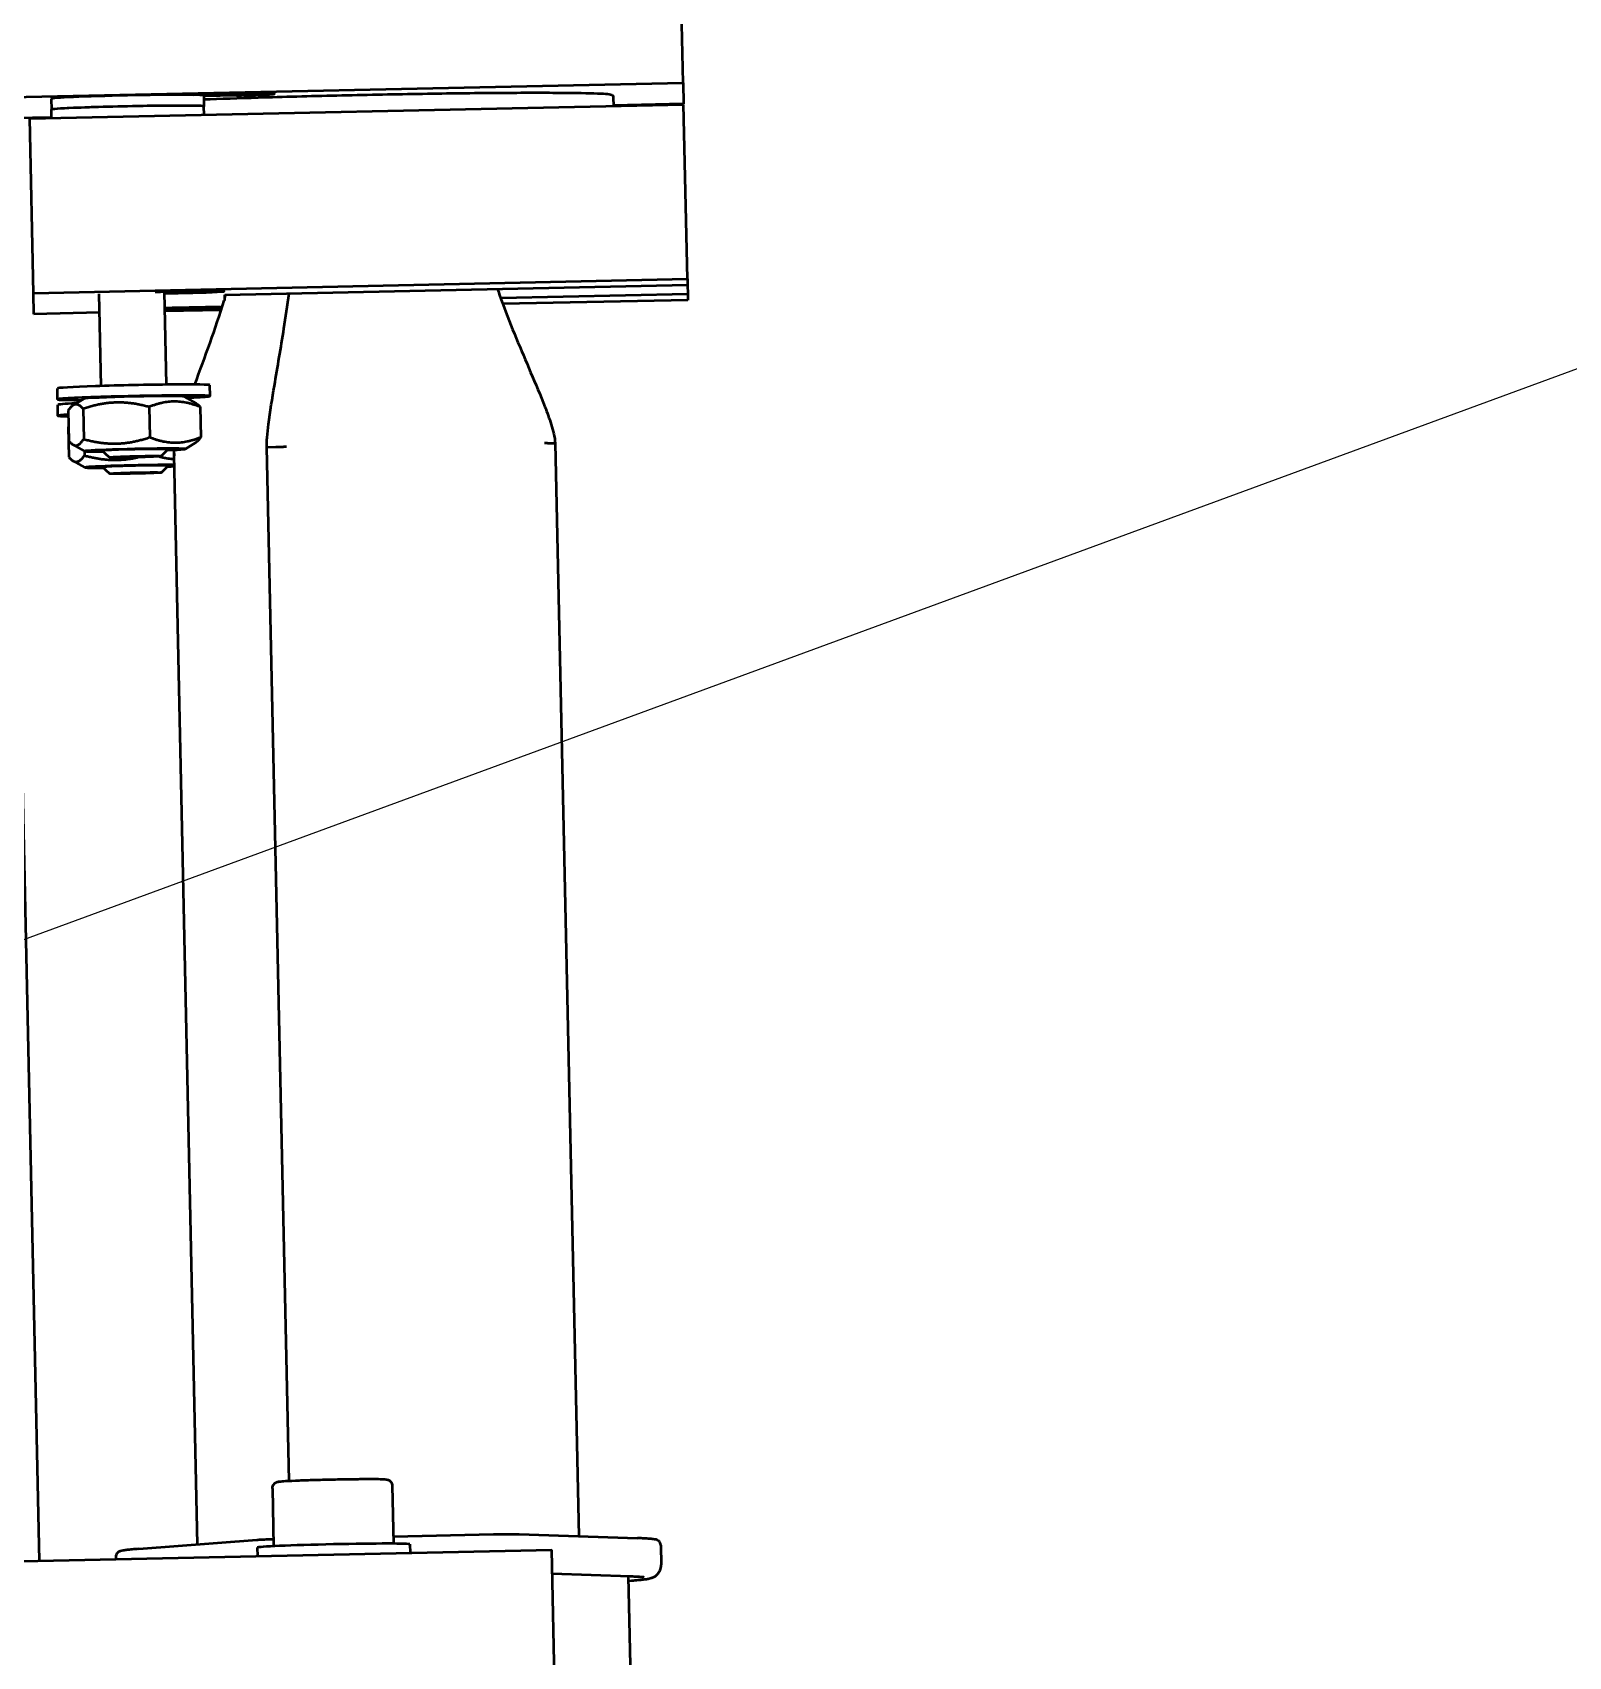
# Model space of a CAD drawing. Header units: millimetres. Extents: x 0 to 2625, y 0 to 1856.
# Drawn here: x 1869.4 to 1939.8, y 1488.2 to 1562.7 of the extents above; entities that cross this region are included whole.
import ezdxf

# ---------------------------------------------------------------- set-up
doc = ezdxf.new("R2010")
doc.units = ezdxf.units.MM
doc.header["$LTSCALE"] = 6.25
doc.layers.add('Symbol (ISO)', color=7, linetype='Continuous', lineweight=25)
doc.layers.add('Visible (ISO)', color=7, linetype='Continuous', lineweight=50)
doc.styles.add('Note Text (ISO)', font='tahoma.ttf')
doc.dimstyles.new('Default - Method 1b (ISO)$7', dxfattribs={"dimscale": 6.25, "dimtxt": 3.5, "dimasz": 2.5, "dimexe": 3.175, "dimexo": 0, "dimgap": 0.762, "dimtad": 1, "dimtoh": 1, "dimrnd": 1e-08, "dimtxsty": 'Note Text (ISO)', "dimcen": 0.09, "dimdle": 10, "dimclrd": 256, "dimclre": 256, "dimclrt": 256, "dimazin": 2, "dimtfac": 1, "dimtmove": 0, "dimatfit": 3, "dimfxl": 1, "dimtolj": 1, "dimlwd": -1, "dimlwe": -1, "dimarcsym": 0})

msp = doc.modelspace()

# ---------------------------------------------------------------- linework, layer by layer
at = {"layer": 'Visible (ISO)'}
for p, q in [((1899.212, 1560.374), (1899.041, 1568.37)), ((1861.752, 1559.57), (1899.212, 1560.374)), ((1899.212, 1560.374), (1899.233, 1559.409)), ((1870.221, 1559.645), (1870.232, 1559.145)), ((1876.75, 1559.822), (1878.718, 1559.864)), ((1877.22, 1559.795), (1877.23, 1559.295)), ((1878.72, 1559.789), (1877.22, 1559.757)), ((1896.006, 1559.722), (1896.015, 1559.305)), ((1870.24, 1558.787), (1861.881, 1558.608)), ((1869.241, 1558.731), (1899.234, 1559.374)), ((1870.24, 1558.752), (1870.232, 1559.145)), ((1877.239, 1558.902), (1877.23, 1559.295)), ((1899.233, 1559.409), (1896.015, 1559.34)), ((1899.405, 1551.378), (1899.234, 1559.374)), ((1869.69, 1492.595), (1868.271, 1558.745)), ((1869.412, 1550.735), (1869.241, 1558.731)), ((1869.412, 1550.735), (1899.405, 1551.378)), ((1899.405, 1551.378), (1899.411, 1551.11)), ((1869.433, 1549.77), (1869.412, 1550.735)), ((1872.414, 1550.692), (1872.504, 1546.468)), ((1875.412, 1550.787), (1875.504, 1546.533)), ((1878.188, 1550.655), (1899.411, 1551.11)), ((1878.193, 1550.388), (1878.188, 1550.655)), ((1899.42, 1550.681), (1890.843, 1550.497)), ((1899.411, 1551.11), (1899.42, 1550.681)), ((1899.42, 1550.681), (1899.426, 1550.413)), ((1872.432, 1549.834), (1869.433, 1549.77)), ((1878.018, 1549.954), (1875.431, 1549.899)), ((1899.426, 1550.413), (1890.94, 1550.231)), ((1870.517, 1545.858), (1870.506, 1546.358)), ((1877.515, 1546.008), (1877.505, 1546.508)), ((1870.533, 1545.107), (1870.522, 1545.607)), ((1871.718, 1545.885), (1871.229, 1545.589)), ((1871.685, 1545.423), (1871.714, 1544.035)), ((1874.712, 1545.509), (1874.741, 1544.12)), ((1876.314, 1545.984), (1876.862, 1545.683)), ((1877.054, 1545.513), (1877.084, 1544.125)), ((1871, 1545.342), (1871.03, 1543.954)), ((1871.007, 1544.592), (1871.036, 1543.204)), ((1876.365, 1543.581), (1876.854, 1543.878)), ((1871.77, 1543.483), (1871.222, 1543.783)), ((1871.748, 1543.495), (1871.752, 1543.285)), ((1872.568, 1543.502), (1872.568, 1543.502)), ((1872.881, 1543.201), (1872.568, 1543.501)), ((1875.267, 1543.252), (1875.567, 1543.565)), ((1875.567, 1543.566), (1875.567, 1543.566)), ((1875.855, 1543.311), (1876.926, 1493.351)), ((1875.919, 1543.315), (1875.912, 1543.315)), ((1880.105, 1543.659), (1881.122, 1496.264)), ((1880.162, 1543.663), (1880.523, 1543.674)), ((1880.523, 1543.674), (1880.884, 1543.685)), ((1881.021, 1543.687), (1881.018, 1543.687)), ((1892.859, 1543.851), (1892.851, 1543.851)), ((1892.992, 1543.853), (1893.164, 1543.849)), ((1893.164, 1543.849), (1893.336, 1543.845)), ((1893.345, 1543.844), (1894.42, 1493.726)), ((1871.786, 1542.732), (1871.23, 1543.037)), ((1872.898, 1542.451), (1872.584, 1542.751)), ((1872.584, 1542.751), (1872.584, 1542.751)), ((1875.283, 1542.502), (1875.583, 1542.815)), ((1875.583, 1542.816), (1875.583, 1542.816)), ((1880.371, 1495.917), (1880.428, 1493.265)), ((1885.87, 1496.035), (1885.927, 1493.383)), ((1874.239, 1493.144), (1879.655, 1493.561)), ((1885.92, 1493.713), (1890.505, 1493.811)), ((1886.677, 1493.352), (1886.686, 1492.96)), ((1891.685, 1493.819), (1897.114, 1493.634)), ((1898.181, 1493.313), (1898.2, 1492.413)), ((1868.19, 1492.563), (1893.184, 1493.099)), ((1873.187, 1492.777), (1873.189, 1492.67)), ((1879.679, 1493.202), (1879.687, 1492.81)), ((1893.356, 1485.103), (1893.184, 1493.099)), ((1896.778, 1491.876), (1893.208, 1491.997)), ((1896.855, 1485.178), (1896.711, 1491.878)), ((1896.716, 1491.683), (1896.848, 1491.693))]:
    msp.add_line(p, q, dxfattribs=at)
for centre, major_axis, start_param, end_param in [((1873.72, 1559.72), (-3.499, -0.075), 3.141593, 6.283185), ((1878.719, 1559.827), (1.75, 0.038), 4.712389, 7.853982), ((1873.731, 1559.22), (3.499, 0.075), 0, 3.141593), ((1873.731, 1559.22), (-3.499, -0.075), 3.141593, 6.283185), ((1876.413, 1550.777), (1.75, 0.038), 4.104143, 8.793278), ((1876.429, 1550.027), (1.75, 0.038), 0.374933, 2.179042), ((1876.429, 1550.027), (1.75, 0.038), 4.104143, 5.89385), ((1874.005, 1546.433), (3.499, 0.075), 0, 3.141593), ((1874.016, 1545.933), (3.499, 0.075), 5.466568, 10.241395), ((1874.021, 1545.682), (-3.499, -0.075), 5.571806, 6.283185), ((1874.016, 1545.933), (-2.299, -0.049), 3.17875, 6.246028), ((1874.032, 1545.182), (-3.499, -0.075), 5.75791, 6.808461), ((1874.068, 1543.534), (2.299, 0.049), 5.401388, 10.306575), ((1874.068, 1543.534), (1.5, 0.032), 6.248423, 9.45954), ((1874.068, 1543.534), (1.5, 0.032), 6.261736, 9.446227), ((1875.954, 1543.314), (-0.1, -0.0021), 5.156216, 6.283185), ((1880.205, 1543.662), (-0.1, -0.0021), 5.156216, 6.283185), ((1880.927, 1543.684), (0.1, 0.0021), 0.443827, 2.014623), ((1892.902, 1543.85), (0.1, 0.0021), 0.443827, 2.014623), ((1893.245, 1543.842), (0.1, 0.0021), 0, 0.443827), ((1874.084, 1542.784), (-2.299, -0.049), 3.826187, 7.164982), ((1874.084, 1542.784), (1.5, 0.032), 6.248423, 9.45954), ((1874.084, 1542.784), (1.5, 0.032), 6.261736, 9.446227), ((1874.084, 1542.784), (2.299, 0.049), 5.401388, 5.598591), ((1883.178, 1493.277), (-3.499, -0.075), 3.141593, 6.283185)]:
    msp.add_ellipse(centre, major_axis=major_axis, ratio=0.021443, start_param=start_param, end_param=end_param, dxfattribs=at)
for centre in [(1874.074, 1543.227), (1874.09, 1542.477)]:
    msp.add_ellipse(centre, major_axis=(-1.193, -0.026), ratio=0.021443, dxfattribs=at)
for points, knots in [([(1877.223, 1559.619), (1877.992, 1559.648), (1878.832, 1559.676), (1880.865, 1559.738), (1882.087, 1559.771), (1884.565, 1559.828), (1885.82, 1559.853), (1888.234, 1559.892), (1889.394, 1559.906), (1891.5, 1559.923), (1892.447, 1559.926), (1894.031, 1559.918), (1894.669, 1559.909), (1895.575, 1559.878), (1895.794, 1559.883), (1895.953, 1559.815), (1896.005, 1559.8), (1896.006, 1559.722)], [6.079289, 6.079289, 6.079289, 6.079289, 6.327419, 6.327419, 6.647506, 6.647506, 6.967566, 6.967566, 7.287634, 7.287634, 7.607758, 7.607758, 7.928121, 7.928121, 8.250447, 8.250447, 8.297808, 8.297808, 8.297808, 8.297808]), ([(1880.109, 1543.66), (1880.106, 1543.81), (1880.114, 1543.959), (1880.142, 1544.311), (1880.165, 1544.514), (1880.268, 1545.316), (1880.367, 1545.898), (1880.611, 1547.352), (1880.761, 1548.22), (1880.982, 1549.634), (1881.061, 1550.173), (1881.133, 1550.718)], [0.000074, 0.000074, 0.000074, 0.000074, 0.0449357, 0.0449357, 0.1088302, 0.1088302, 0.30043, 0.30043, 0.5874482, 0.5874482, 0.761278, 0.761278, 0.761278, 0.761278]), ([(1890.693, 1550.923), (1890.769, 1550.703), (1890.847, 1550.483), (1891.323, 1549.192), (1891.769, 1548.142), (1892.44, 1546.571), (1892.662, 1546.048), (1892.973, 1545.251), (1893.073, 1544.982), (1893.247, 1544.429), (1893.331, 1544.14), (1893.338, 1543.845)], [0.8019478, 0.8019478, 0.8019478, 0.8019478, 0.8727063, 0.8727063, 1.2212069, 1.2212069, 1.3949062, 1.3949062, 1.4821608, 1.4821608, 1.5707653, 1.5707653, 1.5707653, 1.5707653]), ([(1875.862, 1543.312), (1875.861, 1543.35), (1875.862, 1543.389), (1875.866, 1543.465), (1875.869, 1543.504), (1875.873, 1543.542)], [0.00007468, 0.00007468, 0.00007468, 0.00007468, 0.01149002, 0.01149002, 0.02307438, 0.02307438, 0.02307438, 0.02307438]), ([(1880.371, 1495.917), (1880.37, 1495.95), (1880.375, 1495.984), (1880.395, 1496.046), (1880.41, 1496.075), (1880.447, 1496.126), (1880.47, 1496.148), (1880.503, 1496.173), (1880.513, 1496.18), (1880.54, 1496.195), (1880.556, 1496.202), (1880.581, 1496.212), (1880.591, 1496.215), (1880.612, 1496.221), (1880.622, 1496.223), (1880.655, 1496.229), (1880.674, 1496.232), (1880.765, 1496.242), (1880.861, 1496.249), (1881.148, 1496.266), (1881.358, 1496.276), (1881.809, 1496.293), (1882.046, 1496.301), (1882.543, 1496.315), (1882.807, 1496.322), (1883.331, 1496.333), (1883.597, 1496.338), (1884.096, 1496.345), (1884.336, 1496.348), (1884.762, 1496.351), (1884.953, 1496.351), (1885.264, 1496.348), (1885.386, 1496.346), (1885.517, 1496.339), (1885.55, 1496.337), (1885.605, 1496.33), (1885.624, 1496.329), (1885.67, 1496.313), (1885.679, 1496.31), (1885.703, 1496.299), (1885.721, 1496.29), (1885.754, 1496.267), (1885.771, 1496.253), (1885.804, 1496.218), (1885.821, 1496.195), (1885.849, 1496.144), (1885.859, 1496.113), (1885.868, 1496.067), (1885.869, 1496.051), (1885.87, 1496.035)], [0, 0, 0, 0, 0.0100639, 0.0100639, 0.0199177, 0.0199177, 0.0296621, 0.0296621, 0.0339022, 0.0339022, 0.0410807, 0.0410807, 0.0477348, 0.0477348, 0.0578442, 0.0578442, 0.0829297, 0.0829297, 0.1587482, 0.1587482, 0.2507709, 0.2507709, 0.3300228, 0.3300228, 0.4087022, 0.4087022, 0.4871997, 0.4871997, 0.5656914, 0.5656914, 0.6443392, 0.6443392, 0.7235969, 0.7235969, 0.7648733, 0.7648733, 0.7853936, 0.7853936, 0.7895587, 0.7895587, 0.7964655, 0.7964655, 0.8032276, 0.8032276, 0.8116972, 0.8116972, 0.8212909, 0.8212909, 0.8261236, 0.8261236, 0.8261236, 0.8261236]), ([(1879.655, 1493.561), (1879.719, 1493.566), (1879.81, 1493.571), (1880.022, 1493.58), (1880.14, 1493.585), (1880.316, 1493.59), (1880.368, 1493.592), (1880.421, 1493.593)], [0, 0, 0, 0, 0.0491613, 0.0491613, 0.0917654, 0.0917654, 0.1084626, 0.1084626, 0.1084626, 0.1084626]), ([(1890.505, 1493.811), (1890.641, 1493.814), (1890.779, 1493.817), (1891.035, 1493.82), (1891.156, 1493.821), (1891.371, 1493.822), (1891.467, 1493.822), (1891.6, 1493.821), (1891.647, 1493.82), (1891.685, 1493.819)], [0, 0, 0, 0, 0.0408849, 0.0408849, 0.0810483, 0.0810483, 0.1213832, 0.1213832, 0.1505821, 0.1505821, 0.1505821, 0.1505821]), ([(1898.181, 1493.313), (1898.18, 1493.352), (1898.169, 1493.39), (1898.14, 1493.452), (1898.121, 1493.474), (1898.081, 1493.514), (1898.061, 1493.526), (1898.01, 1493.555), (1897.988, 1493.56), (1897.922, 1493.579), (1897.883, 1493.584), (1897.783, 1493.597), (1897.725, 1493.602), (1897.589, 1493.613), (1897.511, 1493.617), (1897.334, 1493.626), (1897.235, 1493.63), (1897.122, 1493.634), (1897.118, 1493.634), (1897.114, 1493.634)], [1.5707963, 1.5707963, 1.5707963, 1.5707963, 1.5806336, 1.5806336, 1.5915374, 1.5915374, 1.6069823, 1.6069823, 1.6418326, 1.6418326, 1.7155914, 1.7155914, 1.7893501, 1.7893501, 1.8631088, 1.8631088, 1.9368675, 1.9368675, 1.9395899, 1.9395899, 1.9395899, 1.9395899]), ([(1874.239, 1493.144), (1874.129, 1493.135), (1874.03, 1493.127), (1873.852, 1493.111), (1873.774, 1493.103), (1873.636, 1493.086), (1873.578, 1493.079), (1873.478, 1493.062), (1873.438, 1493.054), (1873.373, 1493.034), (1873.351, 1493.028), (1873.297, 1492.994), (1873.274, 1492.98), (1873.226, 1492.922), (1873.201, 1492.883), (1873.188, 1492.813), (1873.186, 1492.795), (1873.187, 1492.777)], [4.3435954, 4.3435954, 4.3435954, 4.3435954, 4.4173541, 4.4173541, 4.4911128, 4.4911128, 4.5648715, 4.5648715, 4.6386303, 4.6386303, 4.6755096, 4.6755096, 4.6936382, 4.6936382, 4.7078502, 4.7078502, 4.712389, 4.712389, 4.712389, 4.712389]), ([(1897.428, 1491.835), (1897.428, 1491.835), (1897.412, 1491.838), (1897.355, 1491.844), (1897.307, 1491.849), (1897.186, 1491.857), (1897.113, 1491.862), (1896.954, 1491.869), (1896.87, 1491.872), (1896.778, 1491.876)], [1.6713588, 1.6713588, 1.6713588, 1.6713588, 1.7261155, 1.7261155, 1.7998742, 1.7998742, 1.8736329, 1.8736329, 1.9395899, 1.9395899, 1.9395899, 1.9395899]), ([(1896.848, 1491.693), (1896.956, 1491.701), (1897.054, 1491.71), (1897.232, 1491.726), (1897.311, 1491.734), (1897.452, 1491.75), (1897.513, 1491.759), (1897.627, 1491.778), (1897.675, 1491.786), (1897.784, 1491.82), (1897.825, 1491.83), (1897.925, 1491.891), (1897.947, 1491.905), (1898.009, 1491.956), (1898.056, 1491.998), (1898.137, 1492.123), (1898.17, 1492.193), (1898.197, 1492.321), (1898.201, 1492.367), (1898.2, 1492.413)], [1.2020027, 1.2020027, 1.2020027, 1.2020027, 1.2757614, 1.2757614, 1.3495202, 1.3495202, 1.4232789, 1.4232789, 1.4970376, 1.4970376, 1.533917, 1.533917, 1.5429683, 1.5429683, 1.5562138, 1.5562138, 1.5658848, 1.5658848, 1.5707963, 1.5707963, 1.5707963, 1.5707963])]:
    msp.add_open_spline(points, degree=3, knots=knots, dxfattribs=at)
for points in [[(1878.191, 1550.516), (1878.204, 1550.563), (1878.218, 1550.609), (1878.231, 1550.656)], [(1876.809, 1546.538), (1877.283, 1547.807), (1877.76, 1549.083), (1878.152, 1550.386)], [(1876.555, 1545.852), (1876.565, 1545.88), (1876.576, 1545.909), (1876.586, 1545.937)]]:
    msp.add_open_spline(points, degree=3, dxfattribs=at)
for points, weights in [([(1871.685, 1545.423), (1871.332, 1545.841), (1871, 1545.342)], [1, 1.15470053838, 1]), ([(1874.712, 1545.509), (1873.188, 1545.924), (1871.685, 1545.423)], [1, 1.15470053838, 1]), ([(1877.054, 1545.513), (1875.873, 1545.969), (1874.712, 1545.509)], [1, 1.15470053838, 1]), ([(1876.862, 1545.683), (1876.952, 1545.634), (1877.054, 1545.513)], [1.05964484903, 1.04034325613, 1]), ([(1871.016, 1544.605), (1871.011, 1544.599), (1871.007, 1544.592)], [1.00348341458, 1.00176177081, 1]), ([(1871.03, 1543.954), (1871.382, 1543.536), (1871.714, 1544.035)], [1, 1.15470053838, 1]), ([(1871.714, 1544.035), (1873.238, 1543.619), (1874.741, 1544.12)], [1, 1.15470053838, 1]), ([(1874.741, 1544.12), (1875.922, 1543.664), (1877.084, 1544.125)], [1, 1.15470053838, 1]), ([(1877.084, 1544.125), (1876.963, 1543.943), (1876.854, 1543.878)], [1, 1.05119914922, 1.06850891566]), ([(1871.036, 1543.204), (1871.404, 1542.787), (1871.752, 1543.285)], [1, 1.15470053838, 1]), ([(1871.752, 1543.285), (1873.036, 1542.936), (1874.203, 1543.205)], [1, 1.12685073683, 1.04567234069]), ([(1875.172, 1543.241), (1875.528, 1543.14), (1875.858, 1543.128)], [1.0395808735, 1.07255443147, 1.07674130897])]:
    msp.add_rational_spline(points, weights, degree=2, dxfattribs=at)

# ---------------------------------------------------------------- leaders
at = {"layer": 'Symbol (ISO)', "annotation_type": 0, "has_hookline": 1, "hookline_direction": 0, "text_width": 230.606}
msp.add_leader([(1791.915, 1492.763), (1960.977, 1554.903), (1976.602, 1554.903)], dimstyle='Default - Method 1b (ISO)$7', override={"dimtad": 0}, dxfattribs=at)

doc.saveas('drawing.dxf')
